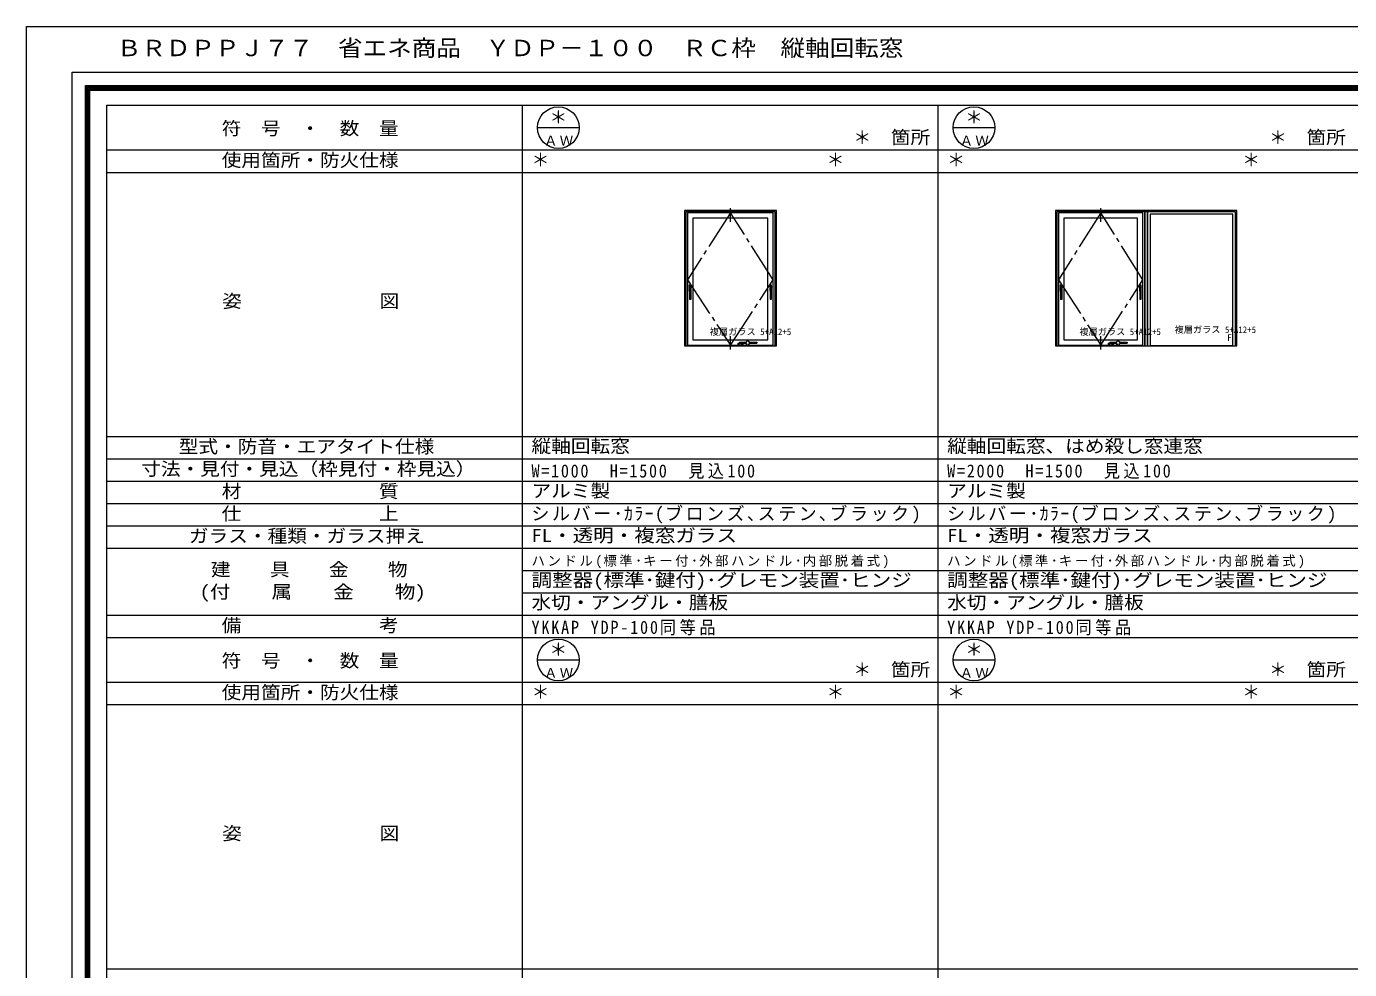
# Model space of a CAD drawing. Units: millimetres, scale not verified. Extents: x -14850 to 14850, y -10500 to 10500.
# Drawn here: x -14850 to -49, y -51 to 10500 of the extents above; entities that cross this region are included whole.
import ezdxf
from ezdxf.enums import TextEntityAlignment as Align

# ---------------------------------------------------------------- set-up
doc = ezdxf.new("R2010")
doc.units = ezdxf.units.MM
doc.header["$LTSCALE"] = 50
doc.linetypes.add('CHAIN2', pattern=[12, 9, -1, 1, -1])
doc.layers.add('0-0_0', color=7, linetype='Continuous')
for name, color, linetype, lineweight in [('0-1_USER1', 7, 'Continuous', 9), ('0-2_YKK_ZWAK', 4, 'Continuous', 9), ('0-3_YKK_11', 3, 'Continuous', 9)]:
    doc.layers.add(name, color=color, linetype=linetype, lineweight=lineweight)
doc.styles.add('ＭＳ ゴシック', font='')
doc.styles.get('ＭＳ ゴシック').set_extended_font_data('MS Gothic')

msp = doc.modelspace()

# ---------------------------------------------------------------- linework, layer by layer
at = {"layer": '0-1_USER1'}
for p, q in [((-14850, 10500), (14850, 10500)), ((-14850, -10500), (-14850, 10500)), ((-14340.23, 9987.41), (14340.79, 9987.41)), ((-14340.23, -9999.25), (-14340.23, 9987.41)), ((-14190.23, 9837.97), (14190.23, 9837.97)), ((-14190.23, -9849.81), (-14190.23, 9837.97)), ((-14177.82, 9825.57), (14177.82, 9825.57)), ((-14177.82, -9837.41), (-14177.82, 9825.57)), ((-14164.85, 9812.59), (14165.42, 9812.59)), ((-14164.85, -9825), (-14164.85, 9812.59)), ((-14152.44, 9799.62), (14152.45, 9799.62)), ((-14152.44, -9812.03), (-14152.44, 9799.62)), ((-14140.04, 9787.22), (14140.04, 9787.22)), ((-14140.04, -9799.06), (-14140.04, 9787.22)), ((-13949.96, 9617.94), (13950.04, 9617.94)), ((-13949.96, -8247.06), (-13949.96, 9617.94)), ((-9299.96, -8247.06), (-9299.96, 9617.94)), ((-4649.96, -8247.06), (-4649.96, 9617.94)), ((-9133.29, 9367.94), (-8666.63, 9367.94)), ((-4483.29, 9367.94), (-4016.63, 9367.94)), ((-13949.96, 9117.94), (13950.04, 9117.94)), ((-13949.96, 8867.94), (13950.04, 8867.94)), ((-13949.96, 5912.94), (13950.04, 5912.94)), ((-13949.96, 5662.94), (13950.04, 5662.94)), ((-13949.96, 5412.94), (13950.04, 5412.94)), ((-13949.96, 5162.94), (13950.04, 5162.94)), ((-13949.96, 4912.94), (13950.04, 4912.94)), ((-13949.96, 4662.94), (13950.04, 4662.94)), ((-9299.96, 4412.94), (13950.04, 4412.94)), ((-9299.96, 4162.94), (13950.04, 4162.94)), ((-13949.96, 3912.94), (13950.04, 3912.94)), ((-13949.96, 3662.94), (13950.04, 3662.94)), ((-9133.29, 3412.94), (-8666.63, 3412.94)), ((-4483.29, 3412.94), (-4016.63, 3412.94)), ((-13949.96, 3162.94), (13950.04, 3162.94)), ((-13949.96, 2912.94), (13950.04, 2912.94)), ((-13949.96, -42.06), (13950.04, -42.06))]:
    msp.add_line(p, q, dxfattribs=at)
for centre in [(-8899.96, 9367.94), (-4249.96, 9367.94), (-8899.96, 3412.94), (-4249.96, 3412.94)]:
    msp.add_circle(centre, 233.33, dxfattribs=at)
at = {"layer": '0-2_YKK_ZWAK'}
for p, q in [((-6459.96, 8440.44), (-7489.96, 8440.44)), ((-7489.96, 8440.44), (-7489.96, 6925.44)), ((-6459.96, 6925.44), (-6459.96, 8440.44)), ((-1309.96, 8440.44), (-3339.96, 8440.44)), ((-3339.96, 8440.44), (-3339.96, 6925.44)), ((-1309.96, 6925.44), (-1309.96, 8440.44)), ((-6474.96, 8425.44), (-7474.96, 8425.44)), ((-7474.96, 8425.44), (-7474.96, 6925.44)), ((-6494.96, 8415.44), (-7454.96, 8415.44)), ((-7454.96, 8415.44), (-7454.96, 6935.44)), ((-6554.96, 8355.43), (-7394.96, 8355.43)), ((-7394.96, 8355.43), (-7394.96, 6995.44)), ((-6554.96, 6995.44), (-6554.96, 8355.43)), ((-6494.96, 6935.44), (-6494.96, 8415.44)), ((-6474.96, 6925.44), (-6474.96, 8425.44)), ((-3324.96, 8425.44), (-3324.96, 6925.44)), ((-2339.96, 8425.44), (-3324.96, 8425.44)), ((-3304.96, 8415.44), (-3304.96, 6935.44)), ((-2359.96, 8415.44), (-3304.96, 8415.44)), ((-3244.96, 8355.43), (-3244.96, 6995.44)), ((-2419.96, 8355.43), (-3244.96, 8355.43)), ((-2419.96, 6995.44), (-2419.96, 8355.43)), ((-2359.96, 6935.44), (-2359.96, 8415.44)), ((-2309.96, 8425.44), (-2339.96, 8425.44)), ((-2339.96, 6925.44), (-2339.96, 8425.44)), ((-2339.96, 8425.44), (-2339.96, 6925.44)), ((-1324.96, 8425.44), (-2309.96, 8425.44)), ((-2279.96, 8400.44), (-2279.96, 6929.44)), ((-1354.96, 8400.44), (-2279.96, 8400.44)), ((-1354.96, 8400.44), (-2279.96, 8400.44)), ((-1354.96, 6929.44), (-1354.96, 8400.44)), ((-1354.96, 6929.44), (-1354.96, 8400.44)), ((-1324.96, 6925.44), (-1324.96, 8425.44)), ((-7394.96, 6995.44), (-6554.96, 6995.44)), ((-3244.96, 6995.44), (-2419.96, 6995.44)), ((-7489.96, 6925.44), (-6459.96, 6925.44)), ((-7474.96, 6925.44), (-6474.96, 6925.44)), ((-7454.96, 6935.44), (-6494.96, 6935.44)), ((-3339.96, 6925.44), (-1309.96, 6925.44)), ((-3324.96, 6925.44), (-2339.96, 6925.44)), ((-3304.96, 6935.44), (-2359.96, 6935.44)), ((-2339.96, 6925.44), (-2309.96, 6925.44)), ((-2309.96, 6925.44), (-1324.96, 6925.44)), ((-2279.96, 6929.44), (-1354.96, 6929.44))]:
    msp.add_line(p, q, dxfattribs=at)
at = {"layer": '0-2_YKK_ZWAK', "linetype": 'CHAIN2'}
for p, q in [((-6974.96, 8315.44), (-6974.96, 8465.43)), ((-2831.96, 8315.44), (-2831.96, 8465.43)), ((-6974.96, 8415.44), (-7454.96, 7665.44)), ((-6494.96, 7665.44), (-6974.96, 8415.44)), ((-2831.96, 8415.44), (-3304.96, 7665.44)), ((-2359.96, 7665.44), (-2831.96, 8415.44)), ((-7454.96, 7665.44), (-6974.96, 6935.44)), ((-6974.96, 6935.44), (-6494.96, 7665.44)), ((-6974.96, 6885.44), (-6974.96, 7035.44)), ((-2831.96, 6885.44), (-2831.96, 7035.44))]:
    msp.add_line(p, q, dxfattribs=at)
at = {"layer": '0-2_YKK_ZWAK'}
for points in [[(-2309.96, 6925.44), (-2309.96, 8425.44), (-2309.96, 6925.44)], [(-2279.96, 8400.44), (-2279.96, 6929.44), (-1354.96, 6929.44)]]:
    msp.add_lwpolyline(points, dxfattribs=at)
at = {"layer": '0-2_YKK_ZWAK', "linetype": 'CHAIN2'}
msp.add_lwpolyline([(-3304.96, 7665.44), (-2831.96, 6935.44), (-2359.96, 7665.44)], dxfattribs=at)
at = {"layer": '0-3_YKK_11'}
for p, q in [((-7434.96, 7605.44), (-7434.96, 7539.44)), ((-7414.96, 7605.44), (-7434.96, 7605.44)), ((-7434.96, 7585.44), (-7431.21, 7575.44)), ((-7414.96, 7585.44), (-7434.96, 7585.44)), ((-7434.21, 7565.44), (-7434.96, 7565.44)), ((-7431.21, 7575.44), (-7431.21, 7445.44)), ((-7431.21, 7575.44), (-7418.71, 7575.44)), ((-7414.96, 7585.44), (-7418.71, 7575.44)), ((-7418.71, 7575.44), (-7418.71, 7445.44)), ((-7414.96, 7565.44), (-7415.71, 7565.44)), ((-7414.96, 7539.44), (-7414.96, 7605.44)), ((-6534.96, 7605.44), (-6534.96, 7539.44)), ((-6514.96, 7605.44), (-6534.96, 7605.44)), ((-6534.21, 7565.44), (-6534.96, 7565.44)), ((-6531.21, 7575.44), (-6531.21, 7445.44)), ((-6531.21, 7575.44), (-6518.71, 7575.44)), ((-6514.96, 7585.44), (-6518.71, 7575.44)), ((-6518.71, 7575.44), (-6518.71, 7445.44)), ((-6514.96, 7565.44), (-6515.71, 7565.44)), ((-6514.96, 7539.44), (-6514.96, 7605.44)), ((-3284.96, 7605.44), (-3284.96, 7539.44)), ((-3264.96, 7605.44), (-3284.96, 7605.44)), ((-3284.21, 7565.44), (-3284.96, 7565.44)), ((-3281.21, 7575.44), (-3281.21, 7445.44)), ((-3281.21, 7575.44), (-3268.71, 7575.44)), ((-3264.96, 7585.44), (-3268.71, 7575.44)), ((-3268.71, 7575.44), (-3268.71, 7445.44)), ((-3264.96, 7565.44), (-3265.71, 7565.44)), ((-3264.96, 7539.44), (-3264.96, 7605.44)), ((-2399.96, 7605.44), (-2399.96, 7539.44)), ((-2379.96, 7605.44), (-2399.96, 7605.44)), ((-2399.21, 7565.44), (-2399.96, 7565.44)), ((-2396.21, 7575.44), (-2396.21, 7445.44)), ((-2396.21, 7575.44), (-2383.71, 7575.44)), ((-2379.96, 7585.44), (-2383.71, 7575.44)), ((-2383.71, 7575.44), (-2383.71, 7445.44)), ((-2379.96, 7565.44), (-2380.71, 7565.44)), ((-2379.96, 7539.44), (-2379.96, 7605.44)), ((-7434.96, 7539.44), (-7431.21, 7539.44)), ((-7418.71, 7445.44), (-7431.21, 7445.44)), ((-7418.71, 7539.44), (-7414.96, 7539.44)), ((-6534.96, 7539.44), (-6531.21, 7539.44)), ((-6518.71, 7445.44), (-6531.21, 7445.44)), ((-6518.71, 7539.44), (-6514.96, 7539.44)), ((-3284.96, 7539.44), (-3281.21, 7539.44)), ((-3268.71, 7445.44), (-3281.21, 7445.44)), ((-3268.71, 7539.44), (-3264.96, 7539.44)), ((-2399.96, 7539.44), (-2396.21, 7539.44)), ((-2383.71, 7445.44), (-2396.21, 7445.44)), ((-2383.71, 7539.44), (-2379.96, 7539.44)), ((-6890.96, 6957.94), (-6890.96, 6936.44)), ((-6890.96, 6957.94), (-6802.18, 6957.94)), ((-6873.96, 6967.93), (-6873.96, 6957.94)), ((-6873.96, 6967.93), (-6801.16, 6967.93)), ((-6836.96, 6957.94), (-6836.96, 6936.44)), ((-6800.21, 6977.14), (-6803.21, 6947.94)), ((-6800.21, 6977.14), (-6789.96, 6977.14)), ((-6789.96, 6983.14), (-6775.96, 6983.14)), ((-6789.96, 6983.14), (-6789.96, 6977.14)), ((-6775.96, 6983.14), (-6775.96, 6977.14)), ((-6775.96, 6977.14), (-6765.71, 6977.14)), ((-6765.71, 6977.14), (-6762.71, 6947.94)), ((-6764.77, 6967.93), (-6677.96, 6967.93)), ((-6763.74, 6957.94), (-6677.96, 6957.94)), ((-6677.96, 6967.93), (-6677.96, 6957.94)), ((-2747.96, 6957.94), (-2659.18, 6957.94)), ((-2747.96, 6957.94), (-2747.96, 6936.44)), ((-2730.96, 6967.93), (-2658.16, 6967.93)), ((-2730.96, 6967.93), (-2730.96, 6957.94)), ((-2693.96, 6957.94), (-2693.96, 6936.44)), ((-2657.21, 6977.14), (-2660.21, 6947.94)), ((-2657.21, 6977.14), (-2646.96, 6977.14)), ((-2646.96, 6983.14), (-2632.96, 6983.14)), ((-2646.96, 6983.14), (-2646.96, 6977.14)), ((-2632.96, 6983.14), (-2632.96, 6977.14)), ((-2632.96, 6977.14), (-2622.71, 6977.14)), ((-2622.71, 6977.14), (-2619.71, 6947.94)), ((-2621.77, 6967.93), (-2534.96, 6967.93)), ((-2620.74, 6957.94), (-2534.96, 6957.94)), ((-2534.96, 6967.93), (-2534.96, 6957.94)), ((-6890.96, 6936.44), (-6836.96, 6936.44)), ((-6815.46, 6927.44), (-6750.46, 6927.44)), ((-6815.46, 6927.44), (-6815.46, 6925.44)), ((-6815.46, 6925.44), (-6750.46, 6925.44)), ((-6803.21, 6947.94), (-6792.96, 6947.94)), ((-6797.96, 6940.94), (-6792.96, 6940.94)), ((-6797.96, 6940.94), (-6797.96, 6927.44)), ((-6792.96, 6947.94), (-6792.96, 6940.94)), ((-6772.96, 6947.94), (-6762.71, 6947.94)), ((-6772.96, 6947.94), (-6772.96, 6940.94)), ((-6772.96, 6940.94), (-6767.96, 6940.94)), ((-6767.96, 6940.94), (-6767.96, 6927.44)), ((-6750.46, 6927.44), (-6750.46, 6925.44)), ((-2747.96, 6936.44), (-2693.96, 6936.44)), ((-2672.46, 6927.44), (-2607.46, 6927.44)), ((-2672.46, 6927.44), (-2672.46, 6925.44)), ((-2672.46, 6925.44), (-2607.46, 6925.44)), ((-2660.21, 6947.94), (-2649.96, 6947.94)), ((-2654.96, 6940.94), (-2649.96, 6940.94)), ((-2654.96, 6940.94), (-2654.96, 6927.44)), ((-2649.96, 6947.94), (-2649.96, 6940.94)), ((-2629.96, 6947.94), (-2619.71, 6947.94)), ((-2629.96, 6947.94), (-2629.96, 6940.94)), ((-2629.96, 6940.94), (-2624.96, 6940.94)), ((-2624.96, 6940.94), (-2624.96, 6927.44)), ((-2607.46, 6927.44), (-2607.46, 6925.44))]:
    msp.add_line(p, q, dxfattribs=at)
for points in [[(-6514.96, 7585.44), (-6534.96, 7585.44), (-6531.21, 7575.44)], [(-3264.96, 7585.44), (-3284.96, 7585.44), (-3281.21, 7575.44)], [(-2379.96, 7585.44), (-2399.96, 7585.44), (-2396.21, 7575.44)]]:
    msp.add_lwpolyline(points, dxfattribs=at)
for centre in [(-6883.96, 6942.44), (-6843.96, 6942.44), (-2740.96, 6942.44), (-2700.96, 6942.44)]:
    msp.add_circle(centre, 4, dxfattribs=at)
for centre, start, end in [((-7434.21, 7562.44), 0, 90), ((-7415.71, 7562.44), 90, 180), ((-6534.21, 7562.44), 0, 90), ((-6515.71, 7562.44), 90, 180), ((-3284.21, 7562.44), 0, 90), ((-3265.71, 7562.44), 90, 180), ((-2399.21, 7562.44), 0, 90), ((-2380.71, 7562.44), 90, 180)]:
    msp.add_arc(centre, 3, start, end, dxfattribs=at)

# ---------------------------------------------------------------- texts
at = {"layer": '0-0_0', "color": 3, "style": 'ＭＳ ゴシック', "width": 1.1}
msp.add_text('ＢＲＤＰＰＪ７７\u3000省エネ商品\u3000ＹＤＰ－１００\u3000ＲＣ枠\u3000縦軸回転窓\u3000', height=183.3, dxfattribs=at).set_placement((-13840.23, 10112.41), align=Align.BOTTOM_LEFT)
at = {"layer": '0-0_0', "style": 'ＭＳ ゴシック'}
for p in [(-8999.96, 9367.94), (-4349.96, 9367.94), (-5599.96, 9142.94), (-949.96, 9142.94), (-9199.96, 8892.94), (-5899.96, 8892.94), (-4549.96, 8892.94), (-1249.96, 8892.94), (-8999.96, 3412.94), (-4349.96, 3412.94), (-5599.96, 3187.94), (-949.96, 3187.94), (-9199.96, 2937.94), (-5899.96, 2937.94), (-4549.96, 2937.94), (-1249.96, 2937.94)]:
    msp.add_text('＊', height=146.6, dxfattribs=at).set_placement(p, align=Align.BOTTOM_LEFT)
for s, width, p in [('縦軸回転窓', 1.1, (-9199.96, 5687.94)), ('縦軸回転窓、はめ殺し窓連窓', 1.1, (-4549.96, 5687.94)), ('アルミ製', 1.1, (-9199.96, 5187.94)), ('アルミ製', 1.1, (-4549.96, 5187.94)), ('FL・透明・複窓ガラス', 1.15, (-9199.96, 4687.94)), ('FL・透明・複窓ガラス', 1.15, (-4549.96, 4687.94)), ('調整器(標準･鍵付)･グレモン装置･ヒンジ', 1.15, (-9199.96, 4187.94)), ('調整器(標準･鍵付)･グレモン装置･ヒンジ', 1.15, (-4549.96, 4187.94)), ('水切・アングル・膳板', 1.1, (-9199.96, 3937.94)), ('水切・アングル・膳板', 1.1, (-4549.96, 3937.94))]:
    msp.add_text(s, height=146.6, dxfattribs=dict(at, width=width)).set_placement(p, align=Align.BOTTOM_LEFT)
at = {"layer": '0-0_0', "attachment_point": 7, "style": 'ＭＳ ゴシック'}
for s, insert, char_height in [('\\T1.22;\\W0.9;W=1000\u3000H=1500\u3000見込100', (-9199.96, 5437.94), 146.6), ('\\T1.22;\\W0.9;W=2000\u3000H=1500\u3000見込100', (-4549.96, 5437.94), 146.6), ('\\T1.15;シルバー･ｶﾗｰ(ブロンズ､ステン､ブラック)', (-9199.96, 4937.94), 146.6), ('\\T1.15;シルバー･ｶﾗｰ(ブロンズ､ステン､ブラック)', (-4549.96, 4937.94), 146.6), ('\\T1.19;ハンドル(標準･キー付･外部ハンドル･内部脱着式)', (-9199.96, 4437.94), 110), ('\\T1.19;ハンドル(標準･キー付･外部ハンドル･内部脱着式)', (-4549.96, 4437.94), 110), ('\\T1.23;\\W0.9;YKKAP\\~YDP-100同等品', (-9199.96, 3687.94), 146.6), ('\\T1.23;\\W0.9;YKKAP\\~YDP-100同等品', (-4549.96, 3687.94), 146.6)]:
    msp.add_mtext(s, dxfattribs=dict(at, insert=insert, char_height=char_height))
at = {"layer": '0-1_USER1', "style": 'ＭＳ ゴシック'}
for s, width, p in [('符\u3000号\u3000・\u3000数\u3000量', 1.1, (-12666.33, 9242.94)), ('箇所', 1.1, (-5179.96, 9142.94)), ('箇所', 1.1, (-529.96, 9142.94)), ('使用箇所・防火仕様', 1.1, (-12666.33, 8887.94)), ('姿\u3000\u3000\u3000\u3000\u3000\u3000\u3000図', 1.1, (-12659.66, 7310.44)), ('型式・防音・エアタイト仕様', 1.1, (-13146.33, 5682.94)), ('寸法・見付・見込（枠見付・枠見込）', 1.1, (-13566.33, 5432.94)), ('材\u3000\u3000\u3000\u3000\u3000\u3000\u3000質', 1.1, (-12666.33, 5182.94)), ('仕\u3000\u3000\u3000\u3000\u3000\u3000\u3000上', 1.1, (-12666.33, 4932.94)), ('ガラス・種類・ガラス押え', 1.1, (-13033, 4682.94)), ('建\u3000\u3000具\u3000\u3000金\u3000\u3000物', 1.1, (-12786.33, 4307.94)), ('(付\u3000\u3000属\u3000\u3000金\u3000\u3000物)', 1.15, (-12913, 4057.94)), ('備\u3000\u3000\u3000\u3000\u3000\u3000\u3000考', 1.1, (-12666.33, 3682.94)), ('符\u3000号\u3000・\u3000数\u3000量', 1.1, (-12666.33, 3287.94)), ('箇所', 1.1, (-5179.96, 3187.94)), ('箇所', 1.1, (-529.96, 3187.94)), ('使用箇所・防火仕様', 1.1, (-12666.33, 2932.94)), ('姿\u3000\u3000\u3000\u3000\u3000\u3000\u3000図', 1.1, (-12659.66, 1355.44))]:
    msp.add_text(s, height=146.6, dxfattribs=dict(at, width=width)).set_placement(p, align=Align.BOTTOM_LEFT)
at = {"layer": '0-1_USER1', "char_height": 110, "attachment_point": 7, "style": 'ＭＳ ゴシック'}
for insert in [(-9059.96, 9167.94), (-4409.96, 9167.94), (-9059.96, 3212.94), (-4409.96, 3212.94)]:
    msp.add_mtext('\\T1.17;ＡＷ', dxfattribs=dict(at, insert=insert))
at = {"layer": '0-2_YKK_ZWAK', "style": 'ＭＳ ゴシック'}
for s, p in [('複層ガラス 5+A12+5', (-7205.76, 7025.44)), ('複層ガラス 5+A12+5', (-3070.76, 7025.44)), ('複層ガラス 5+A12+5', (-2005.76, 7049.43)), ('F', (-1416.96, 6959.44))]:
    msp.add_text(s, height=73.31, dxfattribs=at).set_placement(p, align=Align.BOTTOM_LEFT)

doc.saveas('drawing.dxf')
